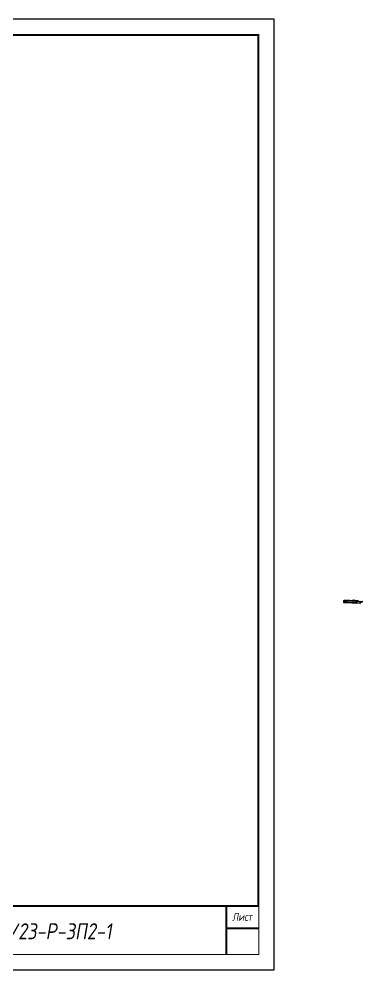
# Model space of a CAD drawing. Extents: x -717 to 1451, y -133302 to 233.
# Drawn here: x 310.1 to 417.4, y -110891.4 to -110594.4 of the extents above; entities that cross this region are included whole.
import ezdxf
from ezdxf.enums import TextEntityAlignment as Align

# ---------------------------------------------------------------- set-up
doc = ezdxf.new("R2010")
doc.units = 0
doc.layers.add('Зарамочное оформление', color=7, linetype='Continuous')
doc.layers.add('Объём_2650', color=7, linetype='Continuous')
doc.layers.add('Объём_2563', color=7, linetype='Continuous', true_color=0xff8000)
doc.layers.add('Объём_2570', color=7, linetype='Continuous', true_color=0x80ff00)
doc.styles.add('М', font='romand.shx', dxfattribs={"width": 0.8, "oblique": 10, "height": 2.5})

# ---------------------------------------------------------------- blocks, each defined once
blk = doc.blocks.new('Штамп')
at = {"linetype": 'Continuous'}
blk.add_wipeout([(199.95, -411.25), (384.95, -411.25), (384.95, -426.25), (199.95, -426.25)], dxfattribs=at).dxf.layer = 'Зарамочное оформление'
at = {"layer": 'Зарамочное оформление', "linetype": 'Continuous', "lineweight": -3, "const_width": 0.6, "flags": 128}
for points in [[(199.95, -426.25), (199.95, -411.25), (384.95, -411.25)], [(209.95, -411.25), (209.95, -426.25)], [(219.95, -411.25), (219.95, -426.25)], [(229.95, -411.25), (229.95, -426.25)], [(239.95, -411.25), (239.95, -426.25)], [(254.95, -411.25), (254.95, -426.25)], [(264.95, -411.25), (264.95, -426.25)], [(374.95, -411.25), (374.95, -426.25)], [(199.95, -416.25), (264.95, -416.25)], [(374.95, -418.25), (384.95, -418.25)], [(199.95, -421.25), (264.95, -421.25)]]:
    blk.add_lwpolyline(points, dxfattribs=at)
at = {"linetype": 'Continuous', "insert": (319.95, -419.17), "char_height": 5, "width": 110, "attachment_point": 5, "style": 'М'}
blk.add_mtext('{\\Q10;\\W0.8;43/23-Р-ЗП2-1}', dxfattribs=at)
at = {"layer": 'Зарамочное оформление', "linetype": 'Continuous', "style": 'М', "oblique": 10}
for s, width, p in [('Лист', 0.8, (379.95, -414.66)), ('Изм.', 0.8, (204.95, -423.75)), ('Кол.уч.', 0.7, (214.95, -423.75)), ('Лист', 0.8, (224.95, -423.75)), ('N док.', 0.7, (235.28, -423.75)), ('Подпись', 0.8, (247.45, -423.75)), ('Дата', 0.8, (259.95, -423.75))]:
    blk.add_text(s, height=2.5, dxfattribs=dict(at, width=width)).set_placement(p, align=Align.MIDDLE_CENTER)
blk = doc.blocks.new('шифр')
blk.add_blockref('Штамп', (0, -110520))

msp = doc.modelspace()

# ---------------------------------------------------------------- linework, layer by layer
at = {"flags": 128}
msp.add_lwpolyline([(-30.054, -110891.421), (389.946, -110891.421), (389.946, -110594.421), (-30.054, -110594.421)], close=True, dxfattribs=at)
at = {"const_width": 0.6, "flags": 128}
msp.add_lwpolyline([(-10.054, -110886.421), (384.946, -110886.421), (384.946, -110599.421), (-10.054, -110599.421)], close=True, dxfattribs=at)
at = {"layer": 'Объём_2563', "color": 250, "flags": 128}
msp.add_lwpolyline([(415.845, -110776.571), (415.869, -110776.587), (412.157, -110776.513), (411.973, -110776.329), (411.673, -110776.323), (411.673, -110776.293), (411.953, -110776.293), (411.953, -110776.093), (411.853, -110776.093), (411.853, -110775.93), (412.418, -110775.956), (412.418, -110776.08), (412.698, -110776.08), (412.698, -110775.972), (414.497, -110776.008), (414.497, -110776.121), (414.777, -110776.121), (414.777, -110775.921), (414.677, -110775.921), (414.677, -110775.821), (415.173, -110775.883), (415.845, -110776.331), (415.845, -110776.571), (415.845, -110776.571)], dxfattribs=at)
at = {"layer": 'Объём_2570', "flags": 128}
msp.add_lwpolyline([(417.396, -110776.399), (416.664, -110776.474), (416.369, -110776.336), (415.962, -110776.214), (415.962, -110776.064), (416.369, -110776.186), (416.664, -110776.324), (417.396, -110776.249), (417.396, -110776.399), (417.396, -110776.399)], dxfattribs=at)
at = {"layer": 'Объём_2650', "color": 6, "flags": 128}
msp.add_lwpolyline([(416.82, -110776.874), (416.774, -110776.874), (416.774, -110776.95), (411.673, -110776.797), (411.673, -110776.06), (412.707, -110776.071), (412.807, -110775.921), (413.467, -110775.922), (415.962, -110776.064), (415.962, -110776.214), (416.369, -110776.336), (416.664, -110776.474), (417.396, -110776.399), (417.396, -110776.49), (416.82, -110776.874), (416.82, -110776.874)], dxfattribs=at)

# ---------------------------------------------------------------- texts
at = {"linetype": 'Continuous', "style": 'М', "oblique": 10, "width": 0.8}
msp.add_text('362', height=2.5, dxfattribs=at).set_placement((380.312, -110882.509), align=Align.MIDDLE)

# ---------------------------------------------------------------- next in the draw order: block references
msp.add_blockref('шифр', (0, 59.829))

doc.saveas('drawing.dxf')
